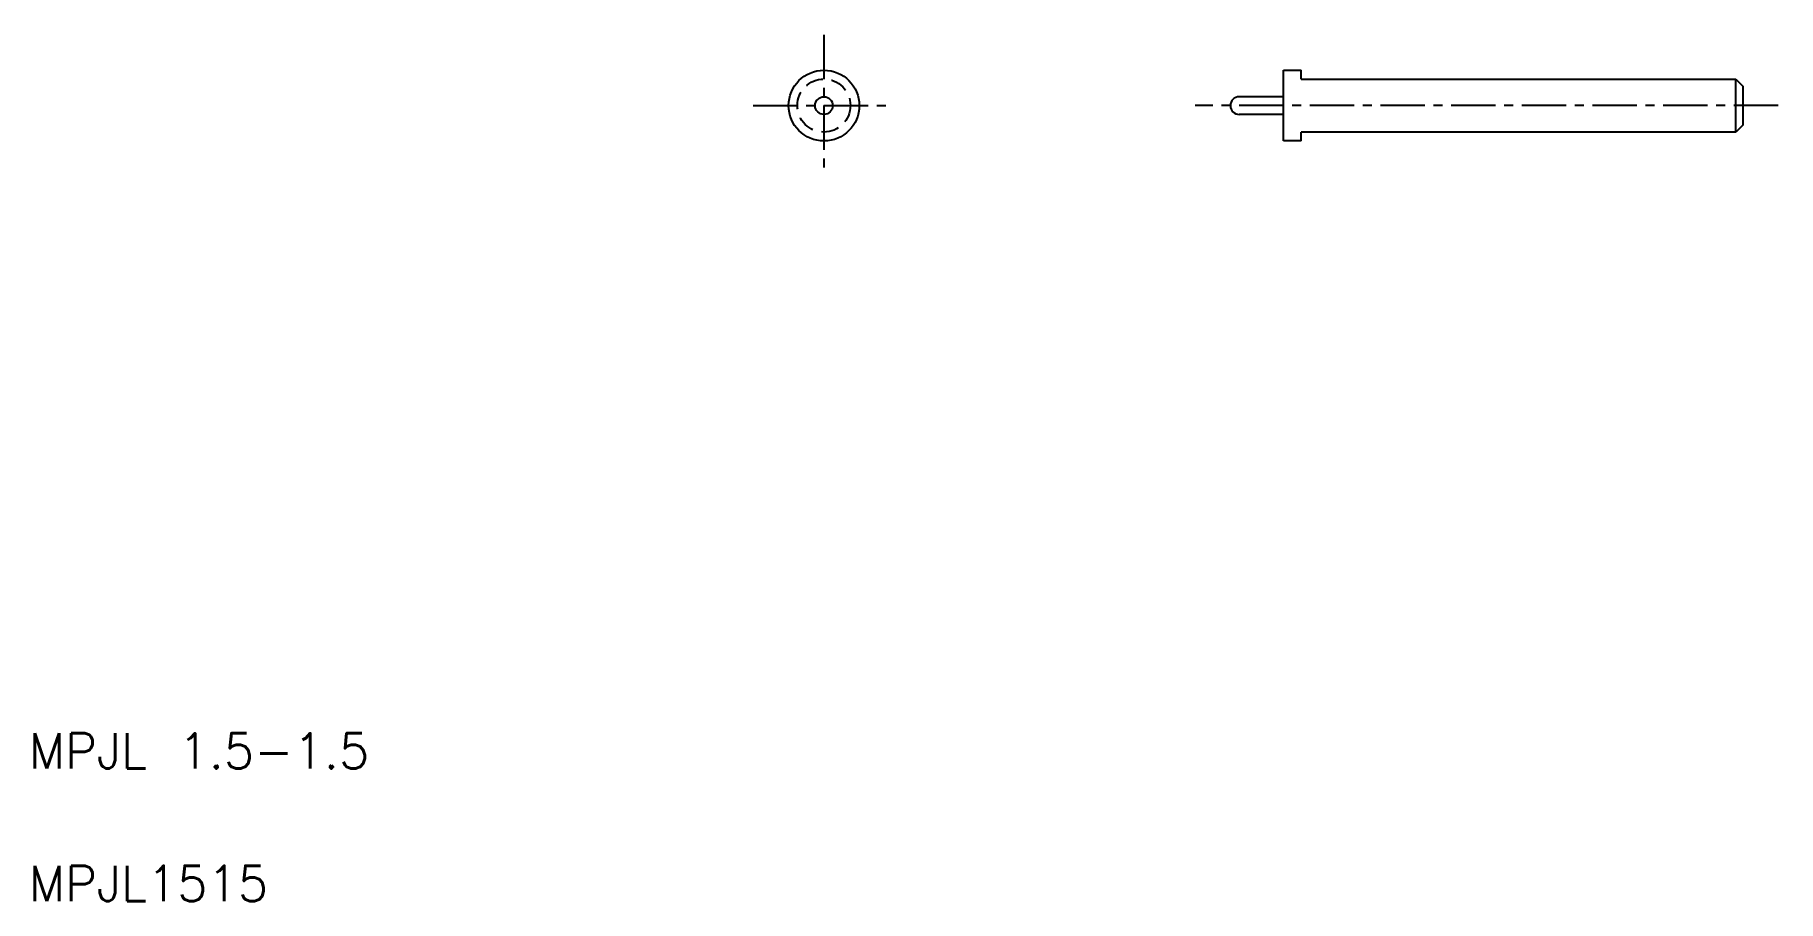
# Model space of a CAD drawing. Extents: x 2.7 to 52, y 2.5 to 27.
import ezdxf

# ---------------------------------------------------------------- set-up
doc = ezdxf.new("R2010")
doc.units = 0
doc.linetypes.add('CENTER', pattern=[2, 1.25, -0.25, 0.25, -0.25])
doc.linetypes.add('DASHED', pattern=[0.75, 0.5, -0.25])
doc.layers.get('0').update_dxf_attribs({"linetype": 'CONTINUOUS'})
doc.layers.add('CENTER', color=1, linetype='CENTER')
doc.styles.get("Standard").update_dxf_attribs({"font": 'txt.shx', "bigfont": 'bigfont.shx'})

msp = doc.modelspace()

# ---------------------------------------------------------------- linework, layer by layer
at = {"color": 7, "linetype": 'CONTINUOUS'}
for p, q in [((38, 24), (38, 26)), ((38, 26), (38.5, 26)), ((38.5, 25.75), (38.5, 26)), ((38.5, 25.75), (50.8, 25.75)), ((50.8, 24.25), (50.8, 25.75)), ((50.8, 25.75), (51, 25.55)), ((38, 25.25), (36.75, 25.25)), ((51, 25.55), (51, 24.45)), ((38, 24.75), (36.75, 24.75)), ((50.8, 24.25), (38.5, 24.25)), ((38.5, 24), (38.5, 24.25)), ((51, 24.45), (50.8, 24.25)), ((38.5, 24), (38, 24))]:
    msp.add_line(p, q, dxfattribs=at)
for radius in [1, 0.25]:
    msp.add_circle((25, 25), radius, dxfattribs=at)
at = {"color": 3, "linetype": 'DASHED'}
msp.add_circle((25, 25), 0.75, dxfattribs=at)
at = {"color": 7, "linetype": 'CONTINUOUS'}
msp.add_arc((36.75, 25), 0.25, 90, 270, dxfattribs=at)
at = {"layer": 'CENTER', "color": 1, "linetype": 'CENTER'}
for p, q in [((25, 27), (25, 23)), ((23, 25), (27, 25)), ((52, 25), (35.5, 25))]:
    msp.add_line(p, q, dxfattribs=at)

# ---------------------------------------------------------------- texts
at = {"color": 7, "linetype": 'CONTINUOUS'}
for s, p in [('MPJL 1.5-1.5', (2.5, 6.25)), ('MPJL1515', (2.5, 2.5))]:
    msp.add_text(s, height=1, dxfattribs=at).set_placement(p)

doc.saveas('drawing.dxf')
